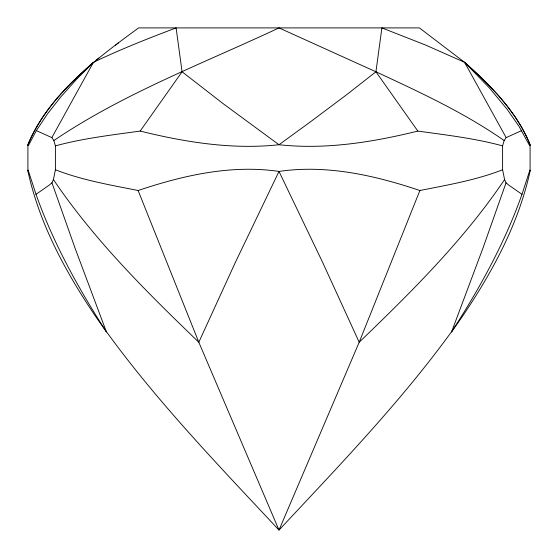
<?xml version="1.0" encoding="UTF-8"?>
<svg xmlns="http://www.w3.org/2000/svg" width="558" height="558" viewBox="0 0 558 558"><rect width="100%" height="100%" fill="white"/><g stroke="black" fill="none" stroke-linecap="round" stroke-linejoin="round"><path stroke-width="0.84" d="M55.402 145.882L53.854 140.539L51.859 137.61L93.43 62.322L76.432 79.452L61.108 96.541L47.681 113.595L36.347 130.614L28.863 144.745L28.088 145.582L27.907 144.947L27.907 171.062C39.402 224.03 65.844 272.457 95.997 317.014C149.614 394.032 215.13 461.682 279 530.1C342.87 461.682 408.379 394.032 462.003 317.014C492.156 272.457 518.598 224.03 530.093 171.062L530.093 144.947L529.912 145.582L529.137 144.745L519.024 126.366L507.152 109.333L489.457 88.004L464.577 62.322L419.379 27.9L138.621 27.9C95.369 59.525 49.425 93.904 27.9 144.738C41.264 111.614 67.19 85.66 93.423 62.322C120.361 49.418 148.17 38.439 176.098 27.9L182.075 71.78L140.17 131.074C111.767 135.036 83.135 138.314 55.402 145.882L55.402 169.778L53.415 179.564L51.95 182.787L49.571 184.865L36.012 194.33C53.247 243.1 78.49 288.612 106.445 331.982L75.107 248.289L51.95 182.787M27.907 171.062L28.088 170.016L36.012 194.33M502.598 145.882C474.865 138.314 446.233 135.036 417.83 131.074L375.925 71.78L381.902 27.9L425.803 45.135L464.577 62.322L478.771 75.253L489.192 85.59L498.713 95.906L507.292 106.208L514.86 116.503L521.381 126.778L526.794 137.045L530.1 144.738C516.736 111.614 490.81 85.66 464.577 62.322L506.141 137.61L504.146 140.539L502.598 145.882L502.598 169.778L504.585 179.564L506.05 182.801L508.429 184.872L521.988 194.324C504.746 243.093 479.524 288.619 451.555 331.982L483.116 247.668L506.05 182.801M521.988 194.324L529.912 170.016L530.093 171.062M502.598 169.778C476.016 180.15 447.753 184.97 419.888 190.508L359.185 342.235L279 530.1L198.815 342.235L138.112 190.508C110.247 184.97 81.984 180.15 55.402 169.778M504.585 179.564C463.789 240.121 411.553 291.778 359.185 342.235L322.677 262.469L279 171.432L275.666 170.964C228.996 164.945 182.159 175.728 138.112 190.508M504.146 140.539C464.249 112.716 419.895 92.203 375.925 71.78L346.727 94.651L310.213 122.007L279 144.738L276.14 145.038C230.405 149.481 184.496 142.011 140.17 131.074M96.136 60.173L98.857 58.025M115.527 45.135L118.359 42.98M53.854 140.539C123.625 93.339 203.112 63.521 279 27.9L375.925 71.78M506.141 137.61L521.653 130.614M417.83 131.074C372.591 142.234 325.656 149.795 279 144.738L223.298 103.781L182.075 71.78M419.888 190.508C375.841 175.728 329.004 164.945 282.334 170.964L279 171.432L235.323 262.469L198.815 342.235C146.44 291.785 94.232 240.107 53.415 179.564M36.347 130.614L51.859 137.61"/></g></svg>
